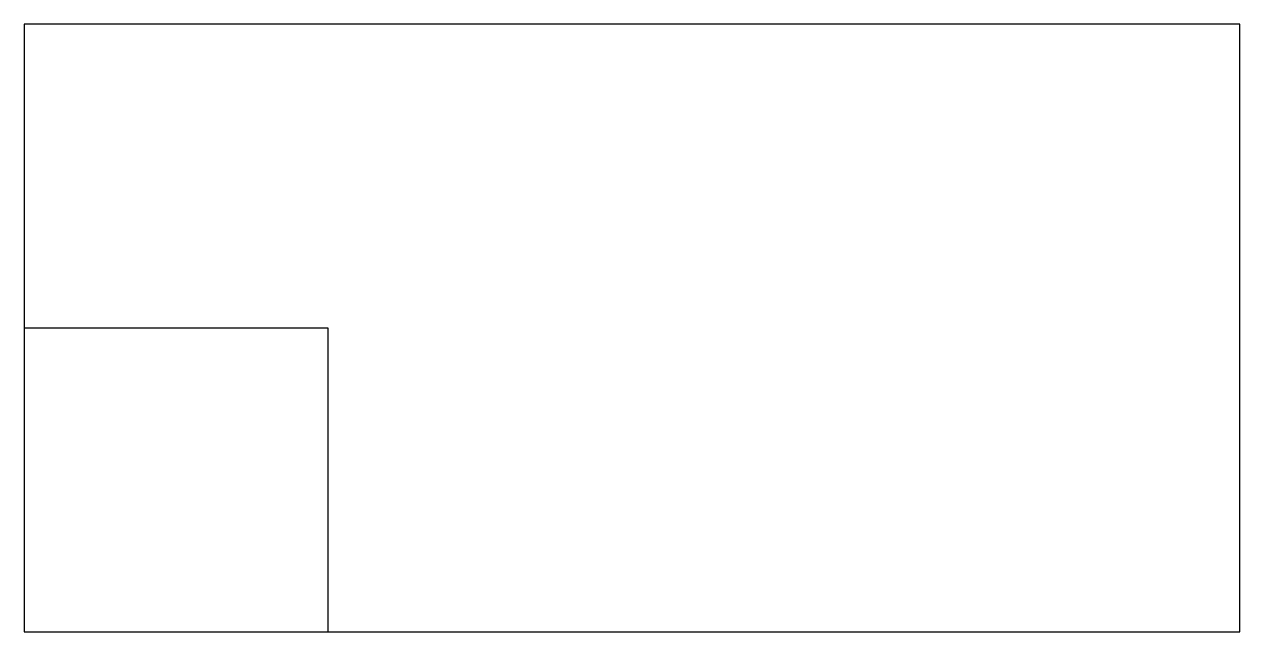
# Model space of a CAD drawing. Header units: millimetres. Extents: x 0 to 20, y 0 to 10.
import ezdxf

# ---------------------------------------------------------------- set-up
doc = ezdxf.new("R2010")
doc.units = ezdxf.units.MM
doc.layers.get('0').update_dxf_attribs({"linetype": 'CONTINUOUS'})

msp = doc.modelspace()

# ---------------------------------------------------------------- linework, layer by layer
msp.add_lwpolyline([(0, 0), (20, 0), (20, 10), (0, 10)], close=True)
msp.add_3dface([(0, 0), (5, 0), (5, 5, 1), (0, 5, 1)])

doc.saveas('drawing.dxf')
